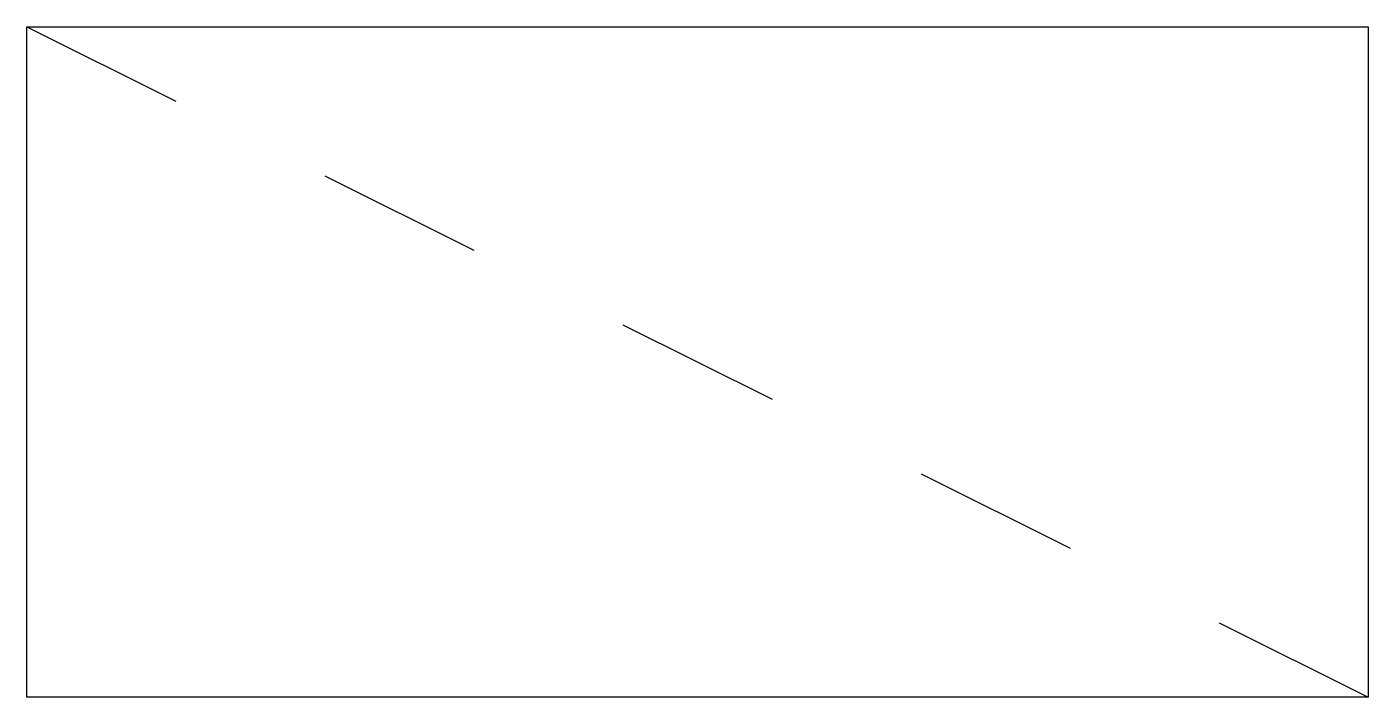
# Model space of a CAD drawing. Header units: millimetres. Extents: x -150 to 150, y -75 to 75.
import ezdxf

# ---------------------------------------------------------------- set-up
doc = ezdxf.new("R2010")
doc.units = ezdxf.units.MM

msp = doc.modelspace()

# ---------------------------------------------------------------- linework, layer by layer
at = {"color": 0, "linetype": 'ByBlock', "lineweight": -2}
for p, q in [((-150, 75), (-116.67, 58.33)), ((-83.33, 41.67), (-50, 25)), ((-16.67, 8.33), (16.67, -8.33)), ((50, -25), (83.33, -41.67)), ((116.67, -58.33), (150, -75))]:
    msp.add_line(p, q, dxfattribs=at)
msp.add_lwpolyline([(-150, 75), (150, 75), (150, -75), (-150, -75)], close=True, dxfattribs=at)

doc.saveas('drawing.dxf')
